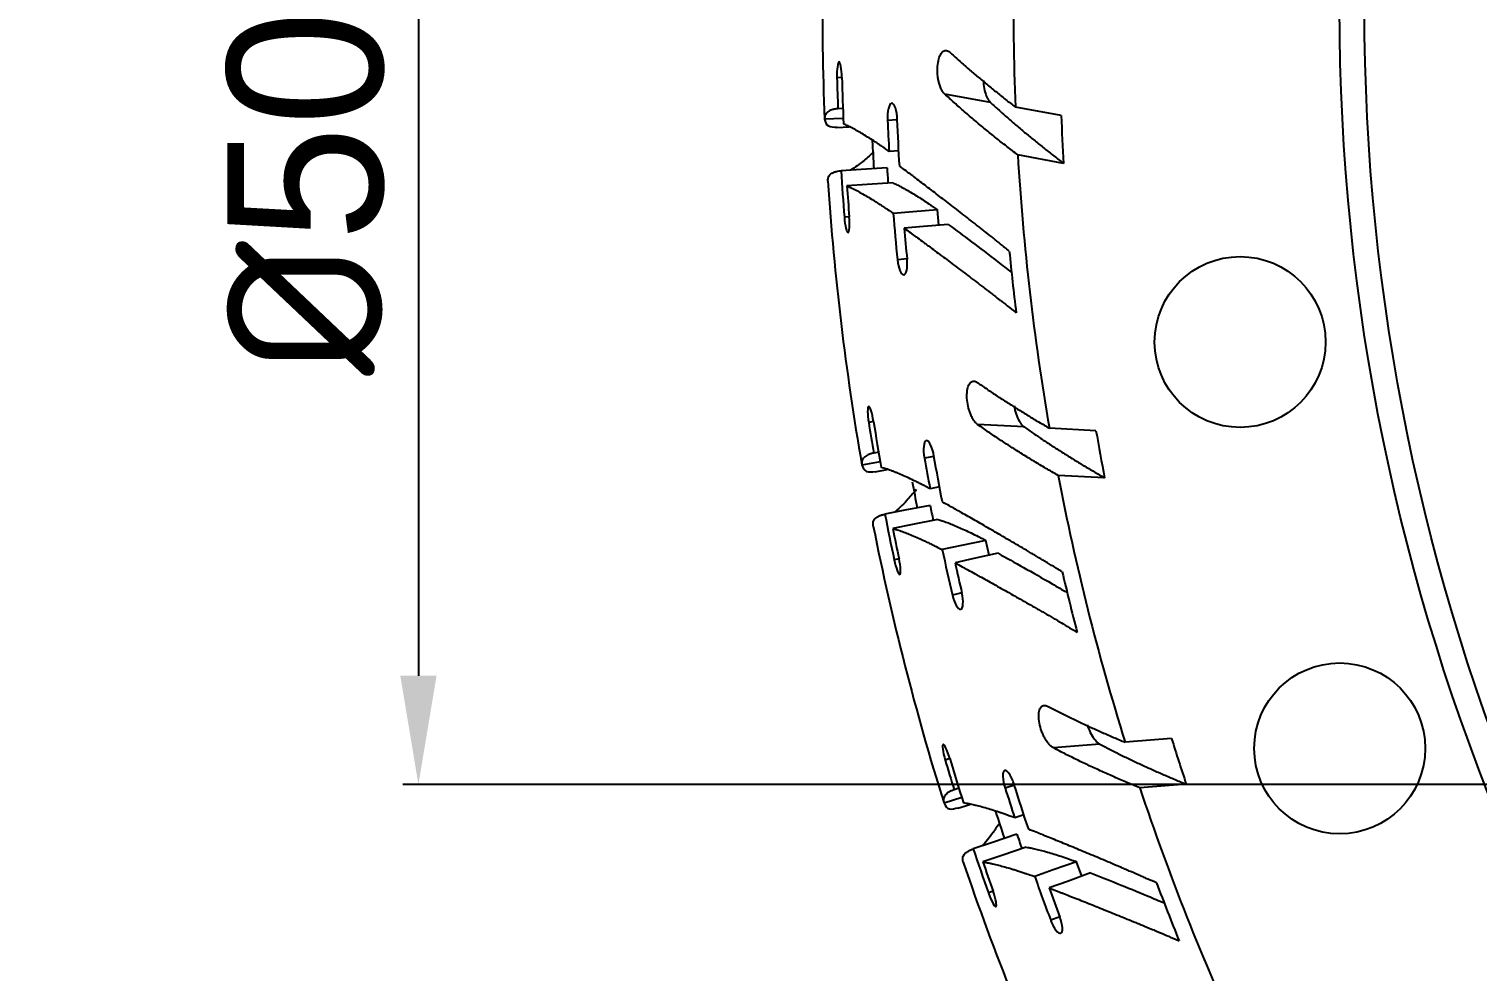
# Model space of a CAD drawing. Header units: millimetres. Extents: x 0 to 594, y 0 to 420.
# Drawn here: x 332.82 to 379.42, y 178.99 to 209.33 of the extents above; entities that cross this region are included whole.
import ezdxf

# ---------------------------------------------------------------- set-up
doc = ezdxf.new("R2010")
doc.units = ezdxf.units.MM
doc.header["$PDSIZE"] = -1
doc.layers.add('치수', color=4, linetype='Continuous')
doc.styles.add('누리로봇 문자스타일_20230829', font='GOTHIC.TTF')
doc.dimstyles.new('A2기본 치수스타일', dxfattribs={"dimtxt": 4, "dimasz": 4, "dimexe": 0.5, "dimexo": 0.3, "dimgap": 1, "dimtad": 1, "dimtoh": 1, "dimdec": 1, "dimzin": 12, "dimdsep": 46, "dimtxsty": '누리로봇 문자스타일_20230829', "dimcen": 0.09, "dimclrd": 3, "dimclre": 3, "dimclrt": 3, "dimadec": 0, "dimazin": 3, "dimtm": 1e-09, "dimtfac": 1, "dimtdec": 1, "dimtofl": 0, "dimtmove": 0, "dimatfit": 3, "dimfxl": 1, "dimfrac": 2, "dimarcsym": 0})
doc.dimstyles.new('A2지시선 치수스타일', dxfattribs={"dimtxt": 4, "dimasz": 4, "dimexe": 0.5, "dimexo": 0.3, "dimgap": 0.396875, "dimtad": 0, "dimtih": 1, "dimtoh": 1, "dimdec": 1, "dimzin": 12, "dimdsep": 46, "dimtxsty": '누리로봇 문자스타일_20230829', "dimcen": 0.09, "dimclrd": 3, "dimclre": 3, "dimclrt": 3, "dimadec": 0, "dimazin": 3, "dimtm": 1e-09, "dimtfac": 1, "dimtdec": 1, "dimtofl": 0, "dimtmove": 0, "dimatfit": 3, "dimfxl": 1, "dimfrac": 2, "dimarcsym": 0})

# ---------------------------------------------------------------- blocks, each defined once
blk = doc.blocks.new('*D56')
at = {"layer": 'Defpoints', "color": 0}
for p in [(444, 235), (345.35, 185), (444, 185)]:
    blk.add_point(p, dxfattribs=at)
at = {"layer": '치수', "color": 3, "lineweight": -2}
for p, q in [((443.7, 235), (344.85, 235)), ((345.35, 231.5), (345.35, 188.5)), ((443.7, 185), (344.85, 185))]:
    blk.add_line(p, q, dxfattribs=at)
at = {"layer": '치수', "color": 3}
for points in [[(344.767, 231.5), (345.933, 231.5), (345.35, 235)], [(344.767, 188.5), (345.933, 188.5), (345.35, 185)]]:
    blk.add_solid(points, dxfattribs=at)
at = {"layer": '치수', "color": 3, "insert": (340.271, 210), "char_height": 5, "attachment_point": 5, "rotation": 90, "style": '누리로봇 문자스타일_20230829'}
blk.add_mtext('{\\fISOCPEUR|b0|i0|c0|p34;%%C}50 {\\H0.66x;\\S 0^ -0.04;}', dxfattribs=at)
blk = doc.blocks.new('*D65')
at = {"color": 3, "lineweight": -2}
for p, q in [((372.55, 295.65), (376.55, 295.65)), ((376.55, 295.65), (422.75, 215.629)), ((425.91, 210), (426.09, 210)), ((426, 209.91), (426, 210.09))]:
    blk.add_line(p, q, dxfattribs=at)
at = {"color": 3}
blk.add_solid([(423.327, 215.962), (422.173, 215.296), (424.75, 212.165)], dxfattribs=at)
at = {"layer": 'Defpoints', "color": 0}
for p in [(424.75, 212.165), (427.25, 207.835)]:
    blk.add_point(p, dxfattribs=at)
at = {"color": 3, "insert": (341.296, 295.65), "char_height": 4, "attachment_point": 4, "style": '누리로봇 문자스타일_20230829'}
blk.add_mtext('{\\fPMingLiU|b0|i0|c129|p0;4-M6x5DP\\PPCD36}', dxfattribs=at)

msp = doc.modelspace()

# ---------------------------------------------------------------- linework, layer by layer
at = {"color": 8, "linetype": 'Continuous', "lineweight": 25}
for p, q in [((358.979, 207.761), (358.821, 207.757)), ((359.025, 206.448), (358.425, 206.423)), ((359.216, 203.276), (359.059, 203.263)), ((361.077, 201.924), (360.767, 201.893)), ((359.999, 196.683), (359.843, 196.658)), ((360.216, 195.387), (359.624, 195.284)), ((360.819, 192.267), (360.665, 192.234)), ((362.841, 191.169), (362.537, 191.099)), ((362.456, 185.832), (362.304, 185.787)), ((362.84, 184.576), (362.267, 184.396)), ((363.845, 181.561), (363.696, 181.509)), ((365.993, 180.737), (365.701, 180.627))]:
    msp.add_line(p, q, dxfattribs=at)
at = {"color": 7, "linetype": 'Continuous', "lineweight": 25}
for p, q in [((363.764, 206.959), (362.289, 207.232)), ((359.014, 206.763), (358.854, 206.757)), ((366.039, 206.537), (364.564, 206.81)), ((358.817, 206.154), (359.216, 206.172)), ((360.762, 206.395), (360.451, 206.382)), ((360.812, 205.4), (360.5, 205.383)), ((366.116, 204.997), (364.641, 205.271)), ((362.104, 203.009), (362.06, 203.501)), ((364.847, 196.512), (363.349, 196.59)), ((367.158, 196.391), (365.66, 196.469)), ((360.164, 195.698), (360.005, 195.671)), ((361.944, 195.561), (361.638, 195.507)), ((360.048, 195.069), (360.441, 195.138)), ((367.435, 194.874), (365.937, 194.953)), ((362.124, 194.581), (361.817, 194.524)), ((363.717, 192.379), (363.61, 192.861)), ((369.592, 186.477), (368.096, 186.36)), ((367.285, 186.296), (365.789, 186.178)), ((362.748, 184.878), (362.594, 184.83)), ((364.531, 184.974), (364.235, 184.881)), ((370.064, 185.01), (368.569, 184.892)), ((362.715, 184.238), (363.095, 184.359)), ((364.837, 184.026), (364.541, 183.929)), ((366.704, 182.051), (366.535, 182.515))]:
    msp.add_line(p, q, dxfattribs=at)
at = {"color": 7, "linetype": 'Continuous', "lineweight": 25, "flags": 128}
for points in [[(360.434, 204.851), (359.605, 204.8), (358.953, 204.76)], [(360.618, 204.373), (359.792, 204.317), (359.143, 204.273)], [(362.06, 203.501), (361.262, 203.437), (360.635, 203.387)], [(362.402, 203.034), (361.609, 202.967), (360.987, 202.914)], [(361.821, 193.988), (361.006, 193.829), (360.365, 193.704)], [(362.066, 193.537), (361.254, 193.374), (360.616, 193.246)], [(363.61, 192.861), (362.827, 192.694), (362.211, 192.563)], [(364.009, 192.443), (363.232, 192.273), (362.622, 192.139)], [(364.614, 183.398), (363.826, 183.134), (363.207, 182.927)], [(364.915, 182.984), (364.132, 182.716), (363.517, 182.506)], [(366.535, 182.515), (365.78, 182.247), (365.187, 182.036)], [(366.985, 182.153), (366.237, 181.882), (365.649, 181.67)]]:
    msp.add_lwpolyline(points, dxfattribs=at)
at = {"color": 7, "linetype": 'Continuous', "lineweight": 25}
for centre, radius in [((444, 210), 69), ((444, 210), 68.2), ((371.796, 199.247), 2.75), ((375.002, 186.163), 2.75)]:
    msp.add_circle(centre, radius, dxfattribs=at)
for centre, radius, start, end in [((444, 210), 85.65, 176.23171, 182.39411), ((444, 210), 79.5, 175.91045, 182.29934), ((444, 210), 85.208, 181.50855, 182.181), ((444, 210), 85.05, 181.503, 182.51354), ((445.475, 209.727), 79.5, 182.29934, 183.41045), ((444, 210), 83.627, 182.47978, 183.16492), ((444, 210), 84.15, 182.91282, 183.52681), ((444, 210), 79.5, 183.41045, 189.79934), ((444, 210), 85.208, 183.52588, 184.53454), ((444, 210), 83.724, 183.52588, 183.86092), ((444, 210), 85.65, 183.73184, 189.89349), ((444, 210), 85.05, 183.86091, 184.5346), ((444, 210), 83.627, 184.53519, 185.56289), ((444, 210), 83.315, 184.87917, 185.56687), ((444, 210), 80.015, 185.61088, 187.04301), ((444, 210), 85.05, 189.003, 190.01354), ((444, 210), 85.208, 189.00855, 189.681), ((445.498, 209.921), 79.5, 189.79934, 190.91045), ((444, 210), 83.627, 189.97978, 190.66492), ((444, 210), 79.5, 190.91045, 197.29934), ((444, 210), 84.15, 190.4434, 191.02519), ((444, 210), 83.724, 191.02588, 191.36092), ((444, 210), 85.208, 191.02588, 192.03454), ((444, 210), 85.65, 191.23162, 197.39405), ((444, 210), 85.05, 191.36091, 192.0346), ((444, 210), 83.627, 192.03519, 193.06289), ((444, 210), 83.315, 192.37917, 193.06687), ((444, 210), 80.015, 193.11088, 194.54301), ((445.495, 210.118), 79.5, 197.29934, 198.41045), ((444, 210), 85.208, 196.50855, 197.181), ((444, 210), 85.05, 196.503, 197.51354), ((444, 210), 83.627, 197.47978, 198.16492), ((444, 210), 79.5, 198.41045, 204.79934), ((444, 210), 84.15, 197.90357, 198.52662), ((444, 210), 83.724, 198.52588, 198.86092), ((444, 210), 85.208, 198.52588, 199.53454), ((444, 210), 85.65, 198.73196, 204.89353), ((444, 210), 85.05, 198.86091, 199.5346), ((444, 210), 83.627, 199.53519, 200.56289), ((444, 210), 80.015, 200.61088, 202.04301), ((444, 210), 83.315, 199.87917, 200.56687)]:
    msp.add_arc(centre, radius, start, end, dxfattribs=at)
for points, knots in [([(362.289, 207.232), (362.277, 207.244), (362.254, 207.266), (362.222, 207.31), (362.192, 207.36), (362.165, 207.418), (362.139, 207.482), (362.113, 207.564), (362.087, 207.667), (362.06, 207.833), (362.048, 208.057), (362.078, 208.314), (362.136, 208.479), (362.195, 208.569), (362.245, 208.613), (362.298, 208.637), (362.334, 208.635), (362.352, 208.633)], [0, 0, 0, 0, 0.042936, 0.084804, 0.126024, 0.167038, 0.208291, 0.250222, 0.312984, 0.375441, 0.499538, 0.624102, 0.749015, 0.811004, 0.874566, 0.936999, 1, 1, 1, 1]), ([(362.452, 208.578), (362.546, 208.493), (362.734, 208.322), (363.026, 208.066), (363.323, 207.811), (363.625, 207.559), (363.933, 207.308), (364.245, 207.058), (364.458, 206.893), (364.564, 206.81)], [0, 0, 0, 0, 0.145854, 0.290711, 0.43457, 0.577432, 0.719292, 0.86015, 1, 1, 1, 1]), ([(358.979, 207.769), (358.975, 207.902), (358.964, 208.029), (358.928, 208.214), (358.906, 208.265), (358.864, 208.26), (358.846, 208.206), (358.822, 208.017), (358.818, 207.889), (358.821, 207.757)], [0, 0, 0, 0, 0.25, 0.25, 0.5, 0.5, 0.75, 0.75, 1, 1, 1, 1]), ([(363.535, 207.672), (363.536, 207.627), (363.539, 207.488), (363.586, 207.278), (363.639, 207.141), (363.671, 207.083), (363.679, 207.068), (363.709, 207.018), (363.74, 206.985), (363.764, 206.959)], [0, 0, 0, 0, 0.1416815, 0.4391747, 0.7183886, 0.7263581, 0.742127, 0.7970282, 1, 1, 1, 1]), ([(364.641, 205.271), (364.522, 205.362), (364.283, 205.546), (363.933, 205.822), (363.59, 206.101), (363.253, 206.381), (362.923, 206.663), (362.6, 206.947), (362.393, 207.137), (362.289, 207.232)], [0, 0, 0, 0, 0.139864, 0.280731, 0.422597, 0.565458, 0.709313, 0.85416, 1, 1, 1, 1]), ([(363.764, 206.959), (363.855, 206.875), (364.036, 206.709), (364.318, 206.46), (364.604, 206.213), (364.897, 205.967), (365.194, 205.722), (365.496, 205.479), (365.803, 205.238), (366.012, 205.077), (366.116, 204.997)], [0, 0, 0, 0, 0.127806, 0.254811, 0.381017, 0.506422, 0.631025, 0.754824, 0.877816, 1, 1, 1, 1]), ([(358.854, 206.757), (358.829, 206.755), (358.809, 206.753), (358.784, 206.75), (358.772, 206.749), (358.761, 206.747), (358.756, 206.746), (358.754, 206.746), (358.752, 206.746), (358.752, 206.746), (358.736, 206.743), (358.713, 206.739), (358.687, 206.733), (358.676, 206.73), (358.669, 206.727), (358.665, 206.726), (358.607, 206.709), (358.562, 206.687), (358.508, 206.645), (358.485, 206.622), (358.464, 206.591), (358.455, 206.575), (358.451, 206.568), (358.449, 206.563), (358.448, 206.56), (358.443, 206.547), (358.437, 206.532), (358.432, 206.513), (358.43, 206.504), (358.43, 206.499), (358.429, 206.497), (358.429, 206.496), (358.429, 206.495), (358.426, 206.479), (358.423, 206.455), (358.425, 206.423)], [0, 0, 0, 0, 0.0625, 0.0625, 0.09375, 0.109375, 0.117188, 0.121094, 0.121094, 0.125, 0.125, 0.1875, 0.21875, 0.234375, 0.234375, 0.25, 0.25, 0.5, 0.5, 0.625, 0.6875, 0.71875, 0.734375, 0.734375, 0.75, 0.75, 0.8125, 0.84375, 0.859375, 0.867188, 0.871094, 0.871094, 0.875, 0.875, 1, 1, 1, 1]), ([(360.761, 206.406), (360.758, 206.546), (360.738, 206.682), (360.669, 206.883), (360.624, 206.937), (360.538, 206.929), (360.5, 206.867), (360.451, 206.658), (360.442, 206.52), (360.451, 206.382)], [0, 0, 0, 0, 0.25, 0.25, 0.5, 0.5, 0.75, 0.75, 1, 1, 1, 1]), ([(358.425, 206.423), (358.446, 206.334), (358.485, 206.171), (358.721, 206.166), (358.83, 206.164)], [0, 0, 0, 0, 0.538812, 1, 1, 1, 1]), ([(360.5, 205.383), (360.45, 205.418), (360.407, 205.448), (360.35, 205.488), (360.324, 205.506), (360.298, 205.524), (360.285, 205.532), (360.28, 205.536), (360.277, 205.538), (360.276, 205.539), (360.239, 205.564), (360.186, 205.601), (360.122, 205.643), (360.095, 205.661), (360.077, 205.673), (360.067, 205.679), (359.919, 205.777), (359.787, 205.86), (359.604, 205.971), (359.515, 206.023), (359.416, 206.078), (359.368, 206.104), (359.348, 206.115), (359.335, 206.122), (359.329, 206.125), (359.294, 206.144), (359.254, 206.164), (359.211, 206.186), (359.19, 206.196), (359.18, 206.201), (359.176, 206.204), (359.173, 206.205), (359.171, 206.206), (359.137, 206.222), (359.089, 206.244), (359.032, 206.27)], [0, 0, 0, 0, 0.0625, 0.0625, 0.09375, 0.109375, 0.117188, 0.121094, 0.121094, 0.125, 0.125, 0.1875, 0.21875, 0.234375, 0.234375, 0.25, 0.25, 0.5, 0.5, 0.625, 0.6875, 0.71875, 0.734375, 0.734375, 0.75, 0.75, 0.8125, 0.84375, 0.859375, 0.867188, 0.871094, 0.871094, 0.875, 0.875, 1, 1, 1, 1]), ([(360.012, 205.372), (359.907, 205.278), (359.601, 205.003), (359.397, 204.868), (359.262, 204.779)], [0, 0, 0, 0, 0.3428086, 1, 1, 1, 1]), ([(358.532, 204.426), (358.531, 204.442), (358.531, 204.456), (358.531, 204.474), (358.532, 204.482), (358.533, 204.49), (358.533, 204.494), (358.534, 204.495), (358.534, 204.496), (358.534, 204.497), (358.535, 204.508), (358.539, 204.524), (358.544, 204.542), (358.547, 204.55), (358.549, 204.555), (358.55, 204.558), (358.567, 204.6), (358.593, 204.634), (358.645, 204.675), (358.675, 204.694), (358.717, 204.712), (358.739, 204.72), (358.749, 204.724), (358.755, 204.726), (358.758, 204.727), (358.776, 204.732), (358.798, 204.738), (358.824, 204.743), (358.837, 204.746), (358.844, 204.747), (358.847, 204.748), (358.849, 204.748), (358.85, 204.748), (358.872, 204.752), (358.905, 204.755), (358.953, 204.76)], [0, 0, 0, 0, 0.0625, 0.0625, 0.09375, 0.109375, 0.117188, 0.121094, 0.121094, 0.125, 0.125, 0.1875, 0.21875, 0.234375, 0.234375, 0.25, 0.25, 0.5, 0.5, 0.625, 0.6875, 0.71875, 0.734375, 0.734375, 0.75, 0.75, 0.8125, 0.84375, 0.859375, 0.867187, 0.871094, 0.871094, 0.875, 0.875, 1, 1, 1, 1]), ([(364.369, 202.177), (364.265, 202.259), (364.171, 202.334), (364.046, 202.435), (363.986, 202.482), (363.924, 202.533), (363.894, 202.557), (363.881, 202.566), (363.873, 202.573), (363.87, 202.576), (363.784, 202.644), (363.663, 202.74), (363.52, 202.852), (363.459, 202.901), (363.418, 202.933), (363.397, 202.949), (363.218, 203.09), (362.983, 203.273), (362.754, 203.451), (362.603, 203.569), (362.527, 203.627), (362.306, 203.798), (362.161, 203.909), (361.878, 204.125), (361.741, 204.229), (361.537, 204.384), (361.437, 204.46), (361.323, 204.545), (361.267, 204.588), (361.239, 204.609), (361.227, 204.618), (361.22, 204.624), (361.215, 204.627), (361.115, 204.703), (360.989, 204.795), (360.84, 204.908)], [0, 0, 0, 0, 0.0625, 0.0625, 0.09375, 0.109375, 0.117187, 0.121094, 0.121094, 0.125, 0.125, 0.1875, 0.21875, 0.234375, 0.234375, 0.25, 0.25, 0.375, 0.4375, 0.4375, 0.5, 0.5, 0.625, 0.625, 0.75, 0.75, 0.8125, 0.84375, 0.859375, 0.867188, 0.871094, 0.871094, 0.875, 0.875, 1, 1, 1, 1]), ([(359.143, 204.273), (359.172, 204.26), (359.199, 204.248), (359.234, 204.232), (359.25, 204.225), (359.267, 204.217), (359.275, 204.213), (359.279, 204.212), (359.281, 204.211), (359.281, 204.21), (359.306, 204.198), (359.343, 204.18), (359.389, 204.157), (359.409, 204.147), (359.423, 204.139), (359.43, 204.136), (359.544, 204.076), (359.66, 204.011), (359.847, 203.9), (359.944, 203.841), (360.063, 203.767), (360.124, 203.728), (360.15, 203.711), (360.168, 203.7), (360.176, 203.695), (360.222, 203.665), (360.278, 203.629), (360.341, 203.587), (360.373, 203.566), (360.388, 203.555), (360.395, 203.551), (360.4, 203.548), (360.402, 203.546), (360.457, 203.509), (360.533, 203.457), (360.635, 203.387)], [0, 0, 0, 0, 0.0625, 0.0625, 0.09375, 0.109375, 0.117187, 0.121094, 0.121094, 0.125, 0.125, 0.1875, 0.21875, 0.234375, 0.234375, 0.25, 0.25, 0.5, 0.5, 0.625, 0.6875, 0.71875, 0.734375, 0.734375, 0.75, 0.75, 0.8125, 0.84375, 0.859375, 0.867187, 0.871094, 0.871094, 0.875, 0.875, 1, 1, 1, 1]), ([(360.618, 204.373), (360.643, 204.361), (360.687, 204.341), (360.779, 204.298), (360.949, 204.21), (361.23, 204.051), (361.553, 203.846), (361.795, 203.685), (361.941, 203.583), (362.017, 203.531), (362.061, 203.501)], [0, 0, 0, 0, 0.072316, 0.124787, 0.249627, 0.499467, 0.749581, 0.874752, 0.92813, 1, 1, 1, 1]), ([(359.059, 203.263), (359.069, 203.131), (359.087, 203.005), (359.131, 202.82), (359.154, 202.769), (359.196, 202.773), (359.212, 202.827), (359.228, 203.016), (359.227, 203.144), (359.216, 203.276)], [0, 0, 0, 0, 0.25, 0.25, 0.5, 0.5, 0.75, 0.75, 1, 1, 1, 1]), ([(360.987, 202.914), (361.063, 202.857), (361.134, 202.805), (361.229, 202.735), (361.274, 202.703), (361.321, 202.668), (361.344, 202.651), (361.355, 202.643), (361.359, 202.64), (361.362, 202.637), (361.364, 202.637), (361.429, 202.588), (361.527, 202.516), (361.629, 202.441), (361.697, 202.39), (361.732, 202.364), (361.905, 202.236), (362.117, 202.079), (362.336, 201.915), (362.483, 201.804), (362.557, 201.749), (362.785, 201.577), (363.017, 201.401), (363.295, 201.19), (363.415, 201.098), (363.495, 201.036), (363.535, 201.006), (363.659, 200.911), (363.784, 200.815), (363.929, 200.703), (364.002, 200.646), (364.038, 200.618), (364.054, 200.606), (364.064, 200.598), (364.07, 200.593), (364.209, 200.486), (364.379, 200.352), (364.589, 200.189)], [0, 0, 0, 0, 0.0625, 0.0625, 0.09375, 0.109375, 0.117188, 0.121094, 0.123047, 0.123047, 0.125, 0.125, 0.1875, 0.21875, 0.21875, 0.25, 0.25, 0.375, 0.4375, 0.4375, 0.5, 0.5, 0.625, 0.6875, 0.71875, 0.71875, 0.75, 0.75, 0.8125, 0.84375, 0.859375, 0.867187, 0.871094, 0.871094, 0.875, 0.875, 1, 1, 1, 1]), ([(362.402, 203.034), (362.894, 202.67), (363.502, 202.22), (364.295, 201.603), (364.445, 201.485)], [0, 0, 0, 0, 0.810117, 1, 1, 1, 1]), ([(360.767, 201.893), (360.78, 201.761), (360.808, 201.636), (360.884, 201.455), (360.928, 201.405), (361.01, 201.411), (361.045, 201.466), (361.086, 201.657), (361.09, 201.786), (361.078, 201.918)], [0, 0, 0, 0, 0.25, 0.25, 0.5, 0.5, 0.75, 0.75, 1, 1, 1, 1]), ([(363.349, 196.59), (363.336, 196.6), (363.31, 196.62), (363.273, 196.659), (363.237, 196.705), (363.202, 196.758), (363.168, 196.818), (363.131, 196.896), (363.092, 196.995), (363.044, 197.156), (363.003, 197.377), (362.999, 197.635), (363.035, 197.807), (363.082, 197.904), (363.125, 197.954), (363.174, 197.985), (363.21, 197.987), (363.228, 197.988)], [0, 0, 0, 0, 0.042933, 0.084799, 0.126018, 0.167032, 0.208287, 0.250222, 0.312983, 0.375441, 0.499538, 0.624102, 0.749015, 0.811003, 0.874566, 0.936999, 1, 1, 1, 1]), ([(363.335, 197.946), (363.44, 197.874), (363.649, 197.729), (363.971, 197.513), (364.299, 197.3), (364.631, 197.089), (364.969, 196.88), (365.311, 196.674), (365.544, 196.537), (365.66, 196.469)], [0, 0, 0, 0, 0.145842, 0.290691, 0.434546, 0.577408, 0.719272, 0.860138, 1, 1, 1, 1]), ([(359.998, 196.691), (359.977, 196.822), (359.948, 196.946), (359.889, 197.125), (359.861, 197.173), (359.82, 197.163), (359.809, 197.106), (359.81, 196.916), (359.822, 196.789), (359.843, 196.658)], [0, 0, 0, 0, 0.25, 0.25, 0.5, 0.5, 0.75, 0.75, 1, 1, 1, 1]), ([(364.528, 197.189), (364.534, 197.145), (364.556, 197.007), (364.629, 196.805), (364.7, 196.677), (364.739, 196.623), (364.749, 196.609), (364.785, 196.564), (364.82, 196.535), (364.847, 196.512)], [0, 0, 0, 0, 0.141677, 0.439182, 0.718391, 0.726365, 0.742123, 0.797035, 1, 1, 1, 1]), ([(365.937, 194.953), (365.807, 195.028), (365.546, 195.179), (365.164, 195.407), (364.787, 195.638), (364.416, 195.872), (364.052, 196.109), (363.695, 196.349), (363.465, 196.51), (363.349, 196.59)], [0, 0, 0, 0, 0.139856, 0.280718, 0.422581, 0.565443, 0.7093, 0.854153, 1, 1, 1, 1]), ([(364.847, 196.512), (364.948, 196.441), (365.15, 196.3), (365.461, 196.09), (365.778, 195.882), (366.1, 195.676), (366.426, 195.472), (366.758, 195.271), (367.093, 195.072), (367.321, 194.94), (367.435, 194.874)], [0, 0, 0, 0, 0.127806, 0.254811, 0.381017, 0.506422, 0.631025, 0.754824, 0.877816, 1, 1, 1, 1]), ([(361.942, 195.572), (361.921, 195.71), (361.883, 195.843), (361.789, 196.032), (361.737, 196.081), (361.653, 196.061), (361.623, 195.994), (361.602, 195.781), (361.611, 195.643), (361.638, 195.507)], [0, 0, 0, 0, 0.25, 0.25, 0.5, 0.5, 0.75, 0.75, 1, 1, 1, 1]), ([(360.005, 195.671), (359.982, 195.666), (359.962, 195.661), (359.937, 195.655), (359.926, 195.652), (359.915, 195.649), (359.91, 195.648), (359.908, 195.647), (359.906, 195.647), (359.906, 195.647), (359.89, 195.642), (359.868, 195.635), (359.844, 195.625), (359.833, 195.621), (359.826, 195.618), (359.823, 195.616), (359.767, 195.591), (359.725, 195.563), (359.678, 195.515), (359.658, 195.489), (359.641, 195.456), (359.634, 195.438), (359.631, 195.431), (359.63, 195.425), (359.629, 195.423), (359.625, 195.41), (359.622, 195.393), (359.619, 195.374), (359.619, 195.365), (359.619, 195.36), (359.618, 195.358), (359.618, 195.357), (359.618, 195.356), (359.618, 195.34), (359.618, 195.316), (359.624, 195.284)], [0, 0, 0, 0, 0.0625, 0.0625, 0.09375, 0.109375, 0.117188, 0.121094, 0.121094, 0.125, 0.125, 0.1875, 0.21875, 0.234375, 0.234375, 0.25, 0.25, 0.5, 0.5, 0.625, 0.6875, 0.71875, 0.734375, 0.734375, 0.75, 0.75, 0.8125, 0.84375, 0.859375, 0.867188, 0.871094, 0.871094, 0.875, 0.875, 1, 1, 1, 1]), ([(359.624, 195.284), (359.656, 195.199), (359.716, 195.041), (359.951, 195.068), (360.06, 195.08)], [0, 0, 0, 0, 0.5388115, 1, 1, 1, 1]), ([(361.817, 194.524), (361.763, 194.551), (361.716, 194.576), (361.655, 194.608), (361.627, 194.622), (361.598, 194.637), (361.585, 194.644), (361.579, 194.647), (361.576, 194.648), (361.574, 194.649), (361.534, 194.669), (361.477, 194.698), (361.409, 194.732), (361.379, 194.746), (361.36, 194.756), (361.349, 194.761), (361.189, 194.838), (361.048, 194.903), (360.852, 194.989), (360.757, 195.029), (360.652, 195.071), (360.601, 195.09), (360.58, 195.099), (360.565, 195.104), (360.559, 195.107), (360.522, 195.12), (360.48, 195.136), (360.434, 195.152), (360.412, 195.159), (360.401, 195.163), (360.397, 195.164), (360.394, 195.165), (360.392, 195.166), (360.356, 195.178), (360.306, 195.193), (360.245, 195.211)], [0, 0, 0, 0, 0.0625, 0.0625, 0.09375, 0.109375, 0.117187, 0.121094, 0.121094, 0.125, 0.125, 0.1875, 0.21875, 0.234375, 0.234375, 0.25, 0.25, 0.5, 0.5, 0.625, 0.6875, 0.71875, 0.734375, 0.734375, 0.75, 0.75, 0.8125, 0.84375, 0.859375, 0.867187, 0.871094, 0.871094, 0.875, 0.875, 1, 1, 1, 1]), ([(361.375, 194.495), (361.269, 194.371), (360.986, 194.04), (360.791, 193.87), (360.669, 193.763)], [0, 0, 0, 0, 0.375305, 1, 1, 1, 1]), ([(366.071, 191.85), (365.958, 191.918), (365.855, 191.98), (365.717, 192.063), (365.652, 192.103), (365.583, 192.144), (365.551, 192.164), (365.537, 192.172), (365.528, 192.178), (365.524, 192.18), (365.431, 192.236), (365.298, 192.316), (365.141, 192.409), (365.074, 192.449), (365.03, 192.475), (365.006, 192.489), (364.811, 192.605), (364.555, 192.756), (364.304, 192.903), (364.138, 192.999), (364.055, 193.048), (363.814, 193.188), (363.656, 193.279), (363.348, 193.456), (363.198, 193.542), (362.975, 193.668), (362.866, 193.73), (362.742, 193.801), (362.681, 193.835), (362.651, 193.852), (362.638, 193.86), (362.629, 193.865), (362.624, 193.868), (362.515, 193.929), (362.379, 194.005), (362.216, 194.097)], [0, 0, 0, 0, 0.0625, 0.0625, 0.09375, 0.109375, 0.117188, 0.121094, 0.121094, 0.125, 0.125, 0.1875, 0.21875, 0.234375, 0.234375, 0.25, 0.25, 0.375, 0.4375, 0.4375, 0.5, 0.5, 0.625, 0.625, 0.75, 0.75, 0.8125, 0.84375, 0.859375, 0.867188, 0.871094, 0.871094, 0.875, 0.875, 1, 1, 1, 1]), ([(359.99, 193.317), (359.987, 193.333), (359.985, 193.347), (359.984, 193.365), (359.984, 193.374), (359.983, 193.382), (359.983, 193.385), (359.983, 193.387), (359.983, 193.388), (359.983, 193.388), (359.983, 193.4), (359.984, 193.416), (359.987, 193.435), (359.989, 193.443), (359.99, 193.448), (359.991, 193.451), (360.003, 193.495), (360.024, 193.532), (360.071, 193.58), (360.098, 193.602), (360.136, 193.626), (360.157, 193.637), (360.167, 193.641), (360.173, 193.644), (360.176, 193.646), (360.193, 193.653), (360.214, 193.662), (360.239, 193.671), (360.252, 193.675), (360.258, 193.677), (360.261, 193.678), (360.263, 193.678), (360.264, 193.679), (360.285, 193.685), (360.317, 193.693), (360.365, 193.704)], [0, 0, 0, 0, 0.0625, 0.0625, 0.09375, 0.109375, 0.117187, 0.121094, 0.121094, 0.125, 0.125, 0.1875, 0.21875, 0.234375, 0.234375, 0.25, 0.25, 0.5, 0.5, 0.625, 0.6875, 0.71875, 0.734375, 0.734375, 0.75, 0.75, 0.8125, 0.84375, 0.859375, 0.867187, 0.871094, 0.871094, 0.875, 0.875, 1, 1, 1, 1]), ([(362.066, 193.537), (362.092, 193.529), (362.138, 193.515), (362.236, 193.484), (362.415, 193.419), (362.714, 193.298), (363.061, 193.137), (363.322, 193.009), (363.481, 192.927), (363.563, 192.885), (363.61, 192.861)], [0, 0, 0, 0, 0.072316, 0.124787, 0.249627, 0.499467, 0.749581, 0.874752, 0.92813, 1, 1, 1, 1]), ([(360.616, 193.246), (360.647, 193.237), (360.675, 193.228), (360.712, 193.217), (360.729, 193.212), (360.747, 193.206), (360.755, 193.204), (360.759, 193.203), (360.761, 193.202), (360.762, 193.202), (360.788, 193.193), (360.827, 193.18), (360.875, 193.163), (360.897, 193.155), (360.911, 193.15), (360.919, 193.147), (361.04, 193.103), (361.163, 193.054), (361.363, 192.968), (361.467, 192.923), (361.595, 192.864), (361.66, 192.834), (361.688, 192.821), (361.707, 192.812), (361.716, 192.807), (361.766, 192.784), (361.826, 192.755), (361.894, 192.722), (361.928, 192.705), (361.945, 192.697), (361.952, 192.693), (361.957, 192.691), (361.96, 192.689), (362.019, 192.66), (362.101, 192.618), (362.211, 192.563)], [0, 0, 0, 0, 0.0625, 0.0625, 0.09375, 0.109375, 0.117188, 0.121094, 0.121094, 0.125, 0.125, 0.1875, 0.21875, 0.234375, 0.234375, 0.25, 0.25, 0.5, 0.5, 0.625, 0.6875, 0.71875, 0.734375, 0.734375, 0.75, 0.75, 0.8125, 0.84375, 0.859375, 0.867188, 0.871094, 0.871094, 0.875, 0.875, 1, 1, 1, 1]), ([(360.665, 192.234), (360.692, 192.104), (360.726, 191.982), (360.794, 191.804), (360.824, 191.757), (360.865, 191.765), (360.874, 191.821), (360.865, 192.011), (360.847, 192.137), (360.819, 192.267)], [0, 0, 0, 0, 0.25, 0.25, 0.5, 0.5, 0.75, 0.75, 1, 1, 1, 1]), ([(362.622, 192.139), (362.705, 192.092), (362.782, 192.05), (362.885, 191.994), (362.934, 191.967), (362.986, 191.939), (363.01, 191.925), (363.022, 191.919), (363.027, 191.916), (363.03, 191.914), (363.032, 191.913), (363.103, 191.874), (363.21, 191.815), (363.32, 191.754), (363.395, 191.712), (363.433, 191.691), (363.621, 191.587), (363.851, 191.458), (364.09, 191.324), (364.25, 191.234), (364.331, 191.189), (364.579, 191.048), (364.832, 190.904), (365.135, 190.731), (365.266, 190.656), (365.354, 190.605), (365.397, 190.58), (365.533, 190.502), (365.669, 190.423), (365.828, 190.331), (365.907, 190.285), (365.947, 190.261), (365.964, 190.251), (365.975, 190.245), (365.982, 190.241), (366.133, 190.153), (366.32, 190.042), (366.549, 189.908)], [0, 0, 0, 0, 0.0625, 0.0625, 0.09375, 0.109375, 0.117188, 0.121094, 0.123047, 0.123047, 0.125, 0.125, 0.1875, 0.21875, 0.21875, 0.25, 0.25, 0.375, 0.4375, 0.4375, 0.5, 0.5, 0.625, 0.6875, 0.71875, 0.71875, 0.75, 0.75, 0.8125, 0.84375, 0.859375, 0.867187, 0.871094, 0.871094, 0.875, 0.875, 1, 1, 1, 1]), ([(364.009, 192.443), (364.545, 192.146), (365.206, 191.779), (366.073, 191.271), (366.237, 191.174)], [0, 0, 0, 0, 0.810117, 1, 1, 1, 1]), ([(362.537, 191.099), (362.567, 190.969), (362.611, 190.849), (362.71, 190.679), (362.76, 190.635), (362.842, 190.652), (362.869, 190.711), (362.884, 190.906), (362.872, 191.034), (362.842, 191.163)], [0, 0, 0, 0, 0.25, 0.25, 0.5, 0.5, 0.75, 0.75, 1, 1, 1, 1]), ([(365.789, 186.178), (365.775, 186.186), (365.747, 186.202), (365.705, 186.236), (365.663, 186.277), (365.621, 186.325), (365.58, 186.381), (365.533, 186.453), (365.482, 186.546), (365.413, 186.699), (365.343, 186.913), (365.306, 187.168), (365.319, 187.343), (365.353, 187.445), (365.39, 187.501), (365.434, 187.538), (365.47, 187.544), (365.487, 187.548)], [0, 0, 0, 0, 0.042931, 0.084794, 0.126012, 0.167026, 0.208283, 0.250222, 0.312973, 0.375441, 0.499538, 0.624102, 0.749015, 0.811001, 0.874566, 0.936998, 1, 1, 1, 1]), ([(365.599, 187.521), (365.712, 187.462), (365.938, 187.346), (366.286, 187.174), (366.638, 187.005), (366.996, 186.839), (367.358, 186.677), (367.724, 186.517), (367.972, 186.412), (368.096, 186.36)], [0, 0, 0, 0, 0.145836, 0.290681, 0.434535, 0.577396, 0.719263, 0.860132, 1, 1, 1, 1]), ([(366.88, 186.925), (366.892, 186.882), (366.931, 186.749), (367.031, 186.558), (367.117, 186.44), (367.163, 186.392), (367.175, 186.38), (367.217, 186.339), (367.255, 186.315), (367.285, 186.296)], [0, 0, 0, 0, 0.141678, 0.43918, 0.718389, 0.726356, 0.742119, 0.797027, 1, 1, 1, 1]), ([(362.454, 185.84), (362.416, 185.968), (362.371, 186.087), (362.289, 186.257), (362.255, 186.3), (362.216, 186.285), (362.212, 186.228), (362.238, 186.039), (362.267, 185.914), (362.304, 185.787)], [0, 0, 0, 0, 0.25, 0.25, 0.5, 0.5, 0.75, 0.75, 1, 1, 1, 1]), ([(368.569, 184.892), (368.43, 184.95), (368.152, 185.065), (367.743, 185.242), (367.339, 185.422), (366.941, 185.605), (366.549, 185.793), (366.164, 185.983), (365.914, 186.113), (365.789, 186.178)], [0, 0, 0, 0, 0.139845, 0.280698, 0.422558, 0.565419, 0.709281, 0.854141, 1, 1, 1, 1]), ([(367.285, 186.296), (367.394, 186.239), (367.613, 186.125), (367.949, 185.957), (368.29, 185.793), (368.636, 185.631), (368.986, 185.471), (369.341, 185.315), (369.7, 185.161), (369.943, 185.06), (370.064, 185.01)], [0, 0, 0, 0, 0.1278059, 0.2548115, 0.381017, 0.5064218, 0.6310247, 0.7548237, 0.8778164, 1, 1, 1, 1]), ([(364.528, 184.985), (364.489, 185.119), (364.434, 185.245), (364.315, 185.421), (364.258, 185.462), (364.177, 185.432), (364.156, 185.362), (364.162, 185.148), (364.19, 185.012), (364.235, 184.881)], [0, 0, 0, 0, 0.25, 0.25, 0.5, 0.5, 0.75, 0.75, 1, 1, 1, 1]), ([(362.594, 184.83), (362.571, 184.822), (362.552, 184.815), (362.528, 184.805), (362.518, 184.801), (362.507, 184.797), (362.502, 184.794), (362.5, 184.794), (362.499, 184.793), (362.499, 184.793), (362.484, 184.786), (362.463, 184.776), (362.44, 184.763), (362.43, 184.758), (362.424, 184.754), (362.42, 184.752), (362.369, 184.72), (362.331, 184.687), (362.29, 184.632), (362.273, 184.604), (362.261, 184.569), (362.256, 184.551), (362.255, 184.543), (362.254, 184.538), (362.253, 184.535), (362.251, 184.521), (362.25, 184.505), (362.25, 184.486), (362.251, 184.476), (362.251, 184.471), (362.252, 184.469), (362.252, 184.468), (362.252, 184.467), (362.253, 184.451), (362.257, 184.427), (362.267, 184.396)], [0, 0, 0, 0, 0.0625, 0.0625, 0.09375, 0.109375, 0.117187, 0.121094, 0.121094, 0.125, 0.125, 0.1875, 0.21875, 0.234375, 0.234375, 0.25, 0.25, 0.5, 0.5, 0.625, 0.6875, 0.71875, 0.734375, 0.734375, 0.75, 0.75, 0.8125, 0.84375, 0.859375, 0.867187, 0.871094, 0.871094, 0.875, 0.875, 1, 1, 1, 1]), ([(362.267, 184.396), (362.31, 184.316), (362.39, 184.168), (362.619, 184.225), (362.725, 184.252)], [0, 0, 0, 0, 0.538812, 1, 1, 1, 1]), ([(364.541, 183.929), (364.483, 183.949), (364.433, 183.968), (364.368, 183.991), (364.338, 184.002), (364.308, 184.013), (364.294, 184.018), (364.288, 184.02), (364.285, 184.021), (364.283, 184.022), (364.241, 184.037), (364.18, 184.058), (364.108, 184.082), (364.077, 184.092), (364.056, 184.099), (364.046, 184.103), (363.877, 184.159), (363.728, 184.205), (363.522, 184.264), (363.423, 184.292), (363.314, 184.319), (363.261, 184.332), (363.238, 184.338), (363.224, 184.341), (363.216, 184.343), (363.178, 184.351), (363.135, 184.361), (363.087, 184.371), (363.064, 184.376), (363.053, 184.378), (363.049, 184.379), (363.045, 184.379), (363.043, 184.38), (363.006, 184.387), (362.955, 184.395), (362.892, 184.406)], [0, 0, 0, 0, 0.0625, 0.0625, 0.09375, 0.109375, 0.117188, 0.121094, 0.121094, 0.125, 0.125, 0.1875, 0.21875, 0.234375, 0.234375, 0.25, 0.25, 0.5, 0.5, 0.625, 0.6875, 0.71875, 0.734375, 0.734375, 0.75, 0.75, 0.8125, 0.84375, 0.859375, 0.867187, 0.871094, 0.871094, 0.875, 0.875, 1, 1, 1, 1]), ([(364.056, 183.768), (363.985, 183.659), (363.766, 183.323), (363.608, 183.145), (363.501, 183.025)], [0, 0, 0, 0, 0.3263586, 1, 1, 1, 1]), ([(369.107, 181.833), (368.985, 181.886), (368.876, 181.934), (368.728, 181.999), (368.659, 182.03), (368.585, 182.062), (368.55, 182.077), (368.535, 182.083), (368.525, 182.088), (368.522, 182.089), (368.421, 182.133), (368.279, 182.194), (368.112, 182.266), (368.041, 182.297), (367.993, 182.317), (367.968, 182.328), (367.759, 182.417), (367.485, 182.534), (367.218, 182.646), (367.041, 182.721), (366.952, 182.758), (366.695, 182.865), (366.526, 182.935), (366.197, 183.07), (366.037, 183.136), (365.8, 183.232), (365.684, 183.279), (365.552, 183.333), (365.487, 183.359), (365.455, 183.372), (365.441, 183.378), (365.432, 183.382), (365.426, 183.384), (365.31, 183.431), (365.165, 183.488), (364.992, 183.558)], [0, 0, 0, 0, 0.0625, 0.0625, 0.09375, 0.109375, 0.117187, 0.121094, 0.121094, 0.125, 0.125, 0.1875, 0.21875, 0.234375, 0.234375, 0.25, 0.25, 0.375, 0.4375, 0.4375, 0.5, 0.5, 0.625, 0.625, 0.75, 0.75, 0.8125, 0.84375, 0.859375, 0.867187, 0.871094, 0.871094, 0.875, 0.875, 1, 1, 1, 1]), ([(362.887, 182.495), (362.881, 182.51), (362.878, 182.524), (362.874, 182.541), (362.872, 182.549), (362.871, 182.557), (362.871, 182.561), (362.871, 182.563), (362.87, 182.564), (362.87, 182.564), (362.869, 182.575), (362.868, 182.592), (362.868, 182.611), (362.869, 182.619), (362.87, 182.624), (362.87, 182.627), (362.876, 182.672), (362.892, 182.711), (362.932, 182.765), (362.956, 182.791), (362.991, 182.819), (363.01, 182.833), (363.019, 182.839), (363.025, 182.843), (363.028, 182.844), (363.044, 182.854), (363.063, 182.865), (363.087, 182.877), (363.099, 182.883), (363.105, 182.886), (363.108, 182.887), (363.109, 182.888), (363.111, 182.889), (363.131, 182.898), (363.162, 182.91), (363.207, 182.927)], [0, 0, 0, 0, 0.0625, 0.0625, 0.09375, 0.109375, 0.117187, 0.121094, 0.121094, 0.125, 0.125, 0.1875, 0.21875, 0.234375, 0.234375, 0.25, 0.25, 0.5, 0.5, 0.625, 0.6875, 0.71875, 0.734375, 0.734375, 0.75, 0.75, 0.8125, 0.84375, 0.859375, 0.867187, 0.871094, 0.871094, 0.875, 0.875, 1, 1, 1, 1]), ([(364.915, 182.984), (364.943, 182.979), (364.99, 182.971), (365.091, 182.953), (365.277, 182.912), (365.59, 182.831), (365.955, 182.717), (366.23, 182.624), (366.398, 182.563), (366.485, 182.532), (366.535, 182.515)], [0, 0, 0, 0, 0.072316, 0.124787, 0.249627, 0.499467, 0.749581, 0.874752, 0.92813, 1, 1, 1, 1]), ([(363.517, 182.506), (363.548, 182.5), (363.577, 182.496), (363.615, 182.49), (363.633, 182.487), (363.651, 182.483), (363.66, 182.482), (363.664, 182.481), (363.666, 182.481), (363.667, 182.481), (363.693, 182.476), (363.733, 182.468), (363.784, 182.457), (363.806, 182.452), (363.821, 182.449), (363.829, 182.447), (363.955, 182.419), (364.084, 182.386), (364.293, 182.328), (364.402, 182.296), (364.536, 182.255), (364.605, 182.233), (364.635, 182.224), (364.655, 182.217), (364.664, 182.214), (364.717, 182.197), (364.78, 182.177), (364.852, 182.153), (364.888, 182.141), (364.905, 182.135), (364.913, 182.132), (364.918, 182.13), (364.921, 182.129), (364.984, 182.108), (365.07, 182.077), (365.187, 182.036)], [0, 0, 0, 0, 0.0625, 0.0625, 0.09375, 0.109375, 0.117187, 0.121094, 0.121094, 0.125, 0.125, 0.1875, 0.21875, 0.234375, 0.234375, 0.25, 0.25, 0.5, 0.5, 0.625, 0.6875, 0.71875, 0.734375, 0.734375, 0.75, 0.75, 0.8125, 0.84375, 0.859375, 0.867188, 0.871094, 0.871094, 0.875, 0.875, 1, 1, 1, 1]), ([(366.985, 182.153), (367.555, 181.928), (368.258, 181.65), (369.184, 181.26), (369.36, 181.185)], [0, 0, 0, 0, 0.810117, 1, 1, 1, 1]), ([(363.696, 181.509), (363.741, 181.383), (363.791, 181.266), (363.881, 181.099), (363.917, 181.056), (363.956, 181.07), (363.958, 181.127), (363.924, 181.313), (363.89, 181.437), (363.845, 181.561)], [0, 0, 0, 0, 0.25, 0.25, 0.5, 0.5, 0.75, 0.75, 1, 1, 1, 1]), ([(365.649, 181.67), (365.738, 181.634), (365.819, 181.603), (365.929, 181.56), (365.981, 181.54), (366.036, 181.519), (366.062, 181.509), (366.075, 181.504), (366.08, 181.502), (366.084, 181.5), (366.085, 181.5), (366.161, 181.47), (366.275, 181.425), (366.392, 181.379), (366.471, 181.348), (366.512, 181.332), (366.712, 181.253), (366.957, 181.155), (367.211, 181.054), (367.382, 180.985), (367.468, 180.951), (367.732, 180.844), (368.002, 180.734), (368.325, 180.602), (368.465, 180.544), (368.558, 180.506), (368.604, 180.487), (368.749, 180.427), (368.894, 180.366), (369.064, 180.296), (369.148, 180.26), (369.191, 180.242), (369.209, 180.235), (369.221, 180.23), (369.228, 180.227), (369.39, 180.159), (369.589, 180.073), (369.834, 179.97)], [0, 0, 0, 0, 0.0625, 0.0625, 0.09375, 0.109375, 0.117187, 0.121094, 0.123047, 0.123047, 0.125, 0.125, 0.1875, 0.21875, 0.21875, 0.25, 0.25, 0.375, 0.4375, 0.4375, 0.5, 0.5, 0.625, 0.6875, 0.71875, 0.71875, 0.75, 0.75, 0.8125, 0.84375, 0.859375, 0.867187, 0.871094, 0.871094, 0.875, 0.875, 1, 1, 1, 1]), ([(365.701, 180.627), (365.748, 180.503), (365.807, 180.39), (365.927, 180.234), (365.983, 180.197), (366.061, 180.224), (366.081, 180.287), (366.071, 180.482), (366.041, 180.607), (365.995, 180.731)], [0, 0, 0, 0, 0.25, 0.25, 0.5, 0.5, 0.75, 0.75, 1, 1, 1, 1])]:
    msp.add_open_spline(points, degree=3, knots=knots, dxfattribs=at)
for points in [[(362.352, 208.633), (362.385, 208.627), (362.419, 208.608), (362.452, 208.578)], [(360.84, 204.908), (360.809, 205.407), (360.783, 205.907), (360.761, 206.406)], [(363.228, 197.988), (363.263, 197.986), (363.299, 197.972), (363.335, 197.946)], [(362.216, 194.097), (362.121, 194.588), (362.029, 195.08), (361.942, 195.572)], [(365.487, 187.548), (365.522, 187.55), (365.559, 187.541), (365.599, 187.521)], [(364.992, 183.558), (364.833, 184.032), (364.678, 184.508), (364.528, 184.985)]]:
    msp.add_open_spline(points, degree=3, dxfattribs=at)

# ---------------------------------------------------------------- dimensions: what is measured, and where the dimension line sits
dim = msp.add_diameter_dim_2p(p1=(427.25, 207.835), p2=(424.75, 212.165), text='{\\fPMingLiU|b0|i0|c129|p0;4-M6x5DP\\PPCD36}', dimstyle='A2지시선 치수스타일')
dim.commit()
dim.dimension.update_dxf_attribs({"geometry": '*D65', "text_midpoint": (356.725, 295.65), "dimtype": 163})
at = {"layer": '치수'}
dim = msp.add_linear_dim(base=(345.35, 185), p1=(444, 235), p2=(444, 185), angle=90, text='{\\fISOCPEUR|b0|i0|c0|p34;%%C}50 {\\H0.66x;\\S 0^ -0.04;}', dimstyle='A2기본 치수스타일', override={"dimtxt": 5, "dimasz": 3.5}, dxfattribs=at)
dim.commit()
dim.dimension.update_dxf_attribs({"geometry": '*D56', "text_midpoint": (345.35, 210), "dimtype": 160})

doc.saveas('drawing.dxf')
